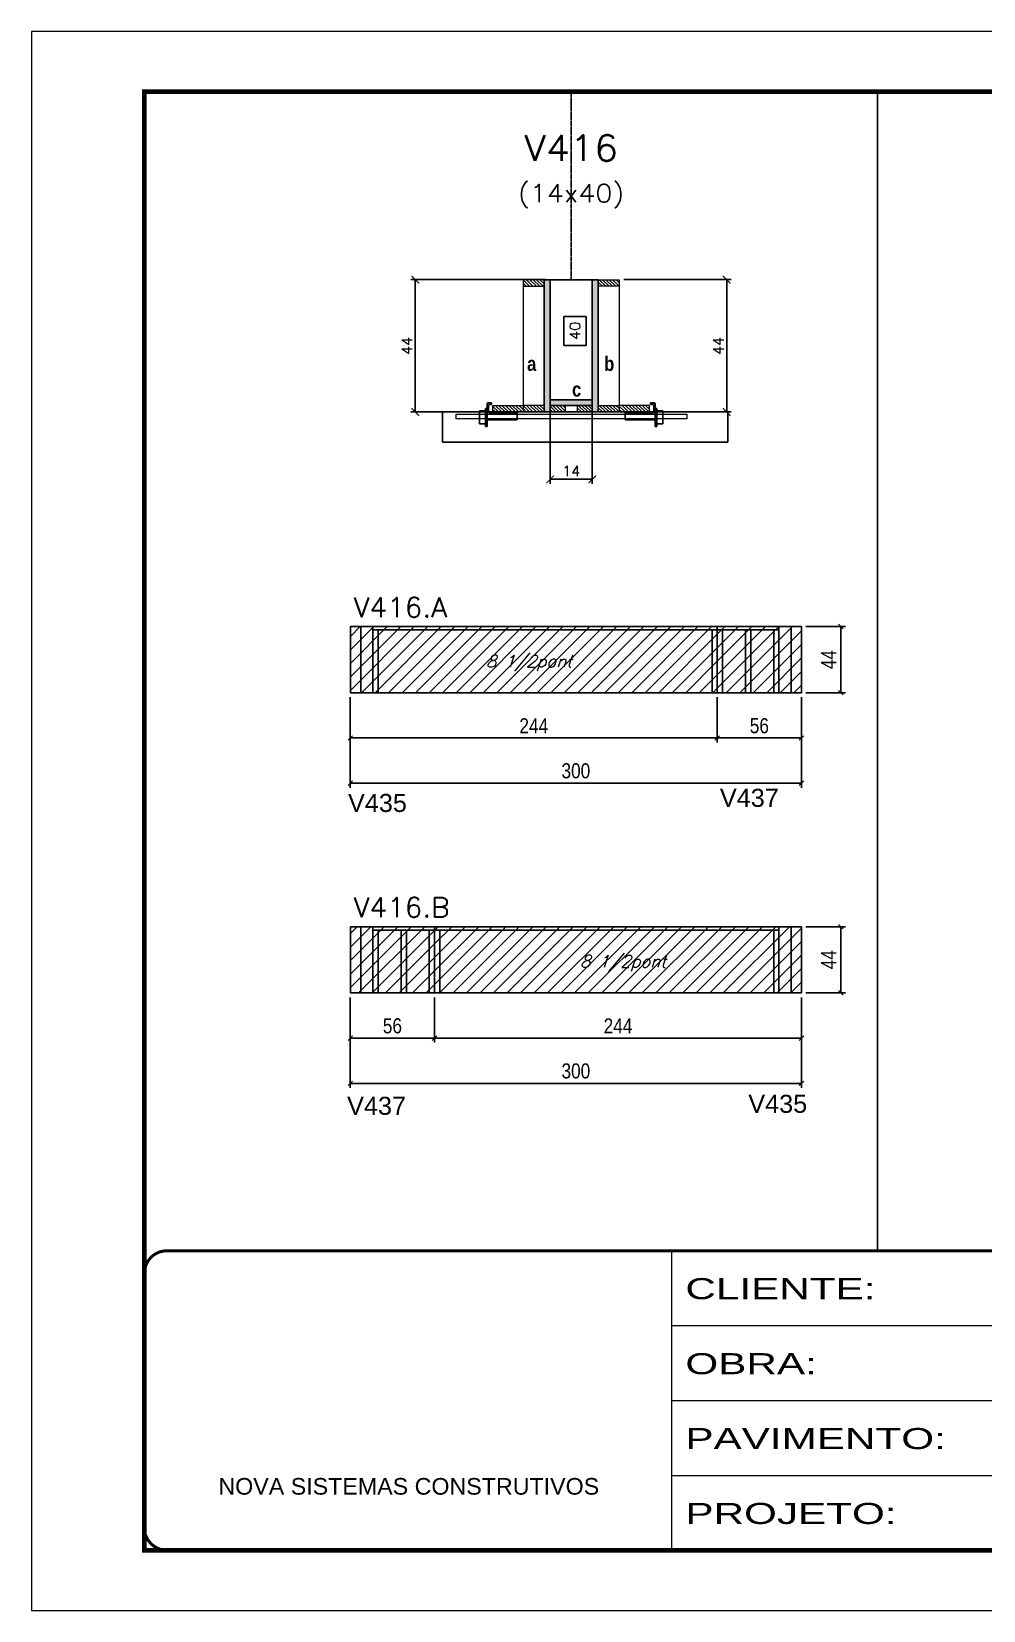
# Model space of a CAD drawing. Extents: x 137137 to 143418, y 10464 to 34486.
# Drawn here: x 138722 to 139355, y 24247 to 25297 of the extents above; entities that cross this region are included whole.
import ezdxf
from ezdxf.enums import TextEntityAlignment as Align

# ---------------------------------------------------------------- set-up
doc = ezdxf.new("R2010")
doc.units = 0
for name, pattern in [('CONTINUO', [0]), ('DASHED', [0.75, 0.5, -0.25]), ('HIDDEN', [0.375, 0.25, -0.125])]:
    doc.linetypes.add(name, pattern=pattern)
for name, color, linetype in [('5', 5, 'Continuous'), ('barrote', 251, 'Continuous'), ('COTA', 241, 'Continuous'), ('Cota Seção (2x)', 4, 'Continuous'), ('detalhes', 4, 'Continuous'), ('Painéis', 200, 'Continuous'), ('presilha', 1, 'Continuous'), ('Reaproveitamento', 251, 'Continuous'), ('SARR_2.2x7', 40, 'Continuous'), ('SARR_3.5x7', 81, 'Continuous'), ('texto', 7, 'Continuous'), ('Texto de Titulo', 7, 'Continuous'), ('Texto Qtd Sarr', 242, 'Continuous')]:
    doc.layers.add(name, color=color, linetype=linetype)
for name, color, linetype, lineweight in [('CONCRETO', 251, 'Continuous', 25), ('Folhas', 255, 'Continuous', 9), ('Hachura', 251, 'Continuous', 9), ('Madeira', 126, 'Continuous', 18), ('SARRAFO DE PRESSAO', 251, 'DASHED', 9), ('SCO-___-LAJ', 2, 'Continuous', 0), ('Texto Seção', 7, 'Continuous', 15)]:
    doc.layers.add(name, color=color, linetype=linetype, lineweight=lineweight)
doc.styles.add('ARIAL', font='arial.ttf')
doc.styles.add('COTA TECNICA', font='techl___.ttf', dxfattribs={"height": 10})
doc.styles.add('REGUA-120', font='ROMANS.shx', dxfattribs={"height": 15})
doc.styles.add('Romans', font='romans.shx')
doc.styles.get("Standard").update_dxf_attribs({"font": 'arial.ttf'})
doc.styles.add('TECNICA', font='techb___.ttf', dxfattribs={"height": 10})
doc.styles.add('Tecnologia', font='')
doc.styles.get('Tecnologia').set_extended_font_data('Forgotten Futurist')
doc.dimstyles.new('Cota Seção (2x)', dxfattribs={"dimtxt": 7, "dimasz": 5, "dimexe": 3, "dimexo": 3, "dimgap": 2, "dimtad": 3, "dimdec": 1, "dimlfac": 0.5, "dimzin": 12, "dimdsep": 46, "dimtxsty": 'Romans', "dimblk": 'ARCHTICK', "dimcen": 0, "dimclrd": 4, "dimclre": 4, "dimclrt": 1, "dimadec": 1, "dimazin": 3, "dimtfac": 1, "dimtdec": 1, "dimtmove": 0, "dimatfit": 3, "dimldrblk": 'OBLIQUE', "dimfxl": 1, "dimtolj": 1, "dimtzin": 12, "dimarcsym": 0})
doc.dimstyles.new('Cota Seção interna', dxfattribs={"dimtxt": 7, "dimasz": 6, "dimexe": 0.18, "dimexo": 2, "dimgap": -4, "dimtad": 3, "dimdec": 1, "dimlfac": 0.5, "dimzin": 12, "dimdsep": 46, "dimtxsty": 'Romans', "dimblk": 'ARCHTICK', "dimcen": 0.09, "dimse1": 1, "dimse2": 1, "dimsd1": 1, "dimsd2": 1, "dimclrd": 180, "dimclre": 5, "dimclrt": 1, "dimadec": 0, "dimazin": 3, "dimtfac": 1, "dimtdec": 1, "dimtofl": 0, "dimtmove": 0, "dimatfit": 3, "dimldrblk": 'ARCHTICK', "dimfxl": 1, "dimtolj": 1, "dimtzin": 0, "dimarcsym": 0})
doc.dimstyles.new('PAINEL', dxfattribs={"dimtxt": 10, "dimasz": 3, "dimexe": 3, "dimexo": 3, "dimgap": 3, "dimtad": 1, "dimdec": 1, "dimzin": 12, "dimdsep": 46, "dimtxsty": 'COTA TECNICA', "dimblk1": 'OBLIQUE', "dimblk2": 'OBLIQUE', "dimsah": 1, "dimcen": 0.9, "dimclrd": 4, "dimclre": 4, "dimclrt": 240, "dimadec": 1, "dimazin": 3, "dimtfac": 1, "dimtdec": 1, "dimtmove": 0, "dimatfit": 3, "dimfxl": 1, "dimtolj": 1, "dimtzin": 12, "dimarcsym": 0})
pattern_1 = [(315, (162013.6839, 16814.5315), (1.12253202, 1.12253202), [])]
pattern_2 = [(315, (162023.6839, 16814.5315), (1.12253202, 1.12253202), [])]
pattern_3 = [(45, (1585, -6891.4506), (-4.49012806, 4.49012806), [])]

# ---------------------------------------------------------------- blocks, each defined once
blk = doc.blocks.new('9999999999')
at = {"color": 30, "linetype": 'CONTINUO'}
for p, q in [((98564.6, 34230.2), (98564.6, 34429.4)), ((98564.6, 34379.6), (99584, 34379.6)), ((98564.6, 34329.8), (99488, 34329.8)), ((98564.6, 34280), (99488, 34280))]:
    blk.add_line(p, q, dxfattribs=at)
at = {"color": 30, "linetype": 'CONTINUO', "const_width": 2}
blk.add_lwpolyline([(99584, 34230.2), (99584, 34414.4, 0.414214), (99569, 34429.4), (98229, 34429.4, 0.414214), (98214, 34414.4), (98214, 34245.2, 0.414214), (98229, 34230.2), (99584, 34230.2)], format="xyb", dxfattribs=at)
at = {"layer": 'Folhas'}
blk.add_lwpolyline([(98139, 34190.2), (99624, 34190.2), (99624, 35240.2), (98139, 35240.2)], close=True, dxfattribs=at)
at = {"layer": 'Folhas', "color": 30, "const_width": 3}
blk.add_lwpolyline([(98214, 34230.2), (99584, 34230.2), (99584, 35200.2), (98214, 35200.2)], close=True, dxfattribs=at)
at = {"color": 7, "linetype": 'Continuous', "ltscale": 5, "style": 'ARIAL'}
blk.add_text('NOVA SISTEMAS CONSTRUTIVOS', height=11.059, dxfattribs=at).set_placement((98263.2, 34267.2))
at = {"layer": 'Folhas', "color": 7, "style": 'Tecnologia', "width": 1.5}
for s, p in [('CLIENTE:', (98573.7, 34397.2)), ('OBRA:', (98573.7, 34347.3)), ('PAVIMENTO:', (98573.7, 34297.5)), ('PROJETO:', (98573.7, 34247.7))]:
    blk.add_text(s, height=14, dxfattribs=at).set_placement(p)
blk = doc.blocks.new('_Oblique')
at = {"color": 0, "linetype": 'ByBlock', "lineweight": -2}
blk.add_line((-0.5, -0.5), (0.5, 0.5), dxfattribs=at)
blk = doc.blocks.new('*D804')
at = {"layer": 'COTA', "color": 4, "linetype": 'ByBlock', "lineweight": -2, "transparency": 16777216}
for p, q in [((138934.2, 24854.5), (138934.2, 24794.3)), ((139234.2, 24854.5), (139234.2, 24794.3)), ((138934.2, 24797.3), (139234.2, 24797.3))]:
    blk.add_line(p, q, dxfattribs=at)
at = {"layer": 'Defpoints', "color": 0, "linetype": 'ByBlock', "transparency": 16777216}
for p in [(138934.2, 24857.5), (139234.2, 24857.5), (139234.2, 24797.3)]:
    blk.add_point(p, dxfattribs=at)
at = {"layer": 'COTA', "color": 4, "linetype": 'ByBlock', "lineweight": -2, "transparency": 16777216, "xscale": 3, "yscale": 3, "zscale": 3, "rotation": 180}
blk.add_blockref('_Oblique', (138934.2, 24797.3), dxfattribs=at)
at = {"layer": 'COTA', "color": 4, "linetype": 'ByBlock', "lineweight": -2, "transparency": 16777216, "xscale": 3, "yscale": 3, "zscale": 3}
blk.add_blockref('_Oblique', (139234.2, 24797.3), dxfattribs=at)
at = {"layer": 'COTA', "color": 240, "linetype": 'ByBlock', "transparency": 16777216, "insert": (139084.2, 24805.5), "char_height": 10, "attachment_point": 5, "style": 'COTA TECNICA'}
blk.add_mtext('\\A1;300', dxfattribs=at)
blk = doc.blocks.new('*D805')
at = {"layer": 'COTA', "color": 4, "linetype": 'ByBlock', "lineweight": -2, "transparency": 16777216}
for p, q in [((138934.2, 24854.5), (138934.2, 24824.4)), ((139178.2, 24854.5), (139178.2, 24824.4)), ((138934.2, 24827.4), (139178.2, 24827.4))]:
    blk.add_line(p, q, dxfattribs=at)
at = {"layer": 'Defpoints', "color": 0, "linetype": 'ByBlock', "transparency": 16777216}
for p in [(138934.2, 24857.5), (139178.2, 24857.5), (139178.2, 24827.4)]:
    blk.add_point(p, dxfattribs=at)
at = {"layer": 'COTA', "color": 4, "linetype": 'ByBlock', "lineweight": -2, "transparency": 16777216, "xscale": 3, "yscale": 3, "zscale": 3, "rotation": 180}
blk.add_blockref('_Oblique', (138934.2, 24827.4), dxfattribs=at)
at = {"layer": 'COTA', "color": 4, "linetype": 'ByBlock', "lineweight": -2, "transparency": 16777216, "xscale": 3, "yscale": 3, "zscale": 3}
blk.add_blockref('_Oblique', (139178.2, 24827.4), dxfattribs=at)
at = {"layer": 'COTA', "color": 240, "linetype": 'ByBlock', "transparency": 16777216, "insert": (139056.2, 24835.5), "char_height": 10, "attachment_point": 5, "style": 'COTA TECNICA'}
blk.add_mtext('\\A1;244', dxfattribs=at)
blk = doc.blocks.new('*D806')
at = {"layer": 'COTA', "color": 4, "linetype": 'ByBlock', "lineweight": -2, "transparency": 16777216}
for p, q in [((139178.2, 24854.5), (139178.2, 24824.4)), ((139234.2, 24854.5), (139234.2, 24824.4)), ((139234.2, 24827.4), (139178.2, 24827.4))]:
    blk.add_line(p, q, dxfattribs=at)
at = {"layer": 'Defpoints', "color": 0, "linetype": 'ByBlock', "transparency": 16777216}
for p in [(139178.2, 24857.5), (139234.2, 24857.5), (139178.2, 24827.4)]:
    blk.add_point(p, dxfattribs=at)
at = {"layer": 'COTA', "color": 4, "linetype": 'ByBlock', "lineweight": -2, "transparency": 16777216, "xscale": 3, "yscale": 3, "zscale": 3, "rotation": 180}
blk.add_blockref('_Oblique', (139178.2, 24827.4), dxfattribs=at)
at = {"layer": 'COTA', "color": 4, "linetype": 'ByBlock', "lineweight": -2, "transparency": 16777216, "xscale": 3, "yscale": 3, "zscale": 3}
blk.add_blockref('_Oblique', (139234.2, 24827.4), dxfattribs=at)
at = {"layer": 'COTA', "color": 240, "linetype": 'ByBlock', "transparency": 16777216, "insert": (139206.2, 24835.5), "char_height": 10, "attachment_point": 5, "style": 'COTA TECNICA'}
blk.add_mtext('\\A1;56', dxfattribs=at)
blk = doc.blocks.new('*D807')
at = {"layer": 'COTA', "color": 4, "linetype": 'ByBlock', "lineweight": -2, "transparency": 16777216}
for p, q in [((139237.2, 24901.5), (139263.4, 24901.5)), ((139260.4, 24857.5), (139260.4, 24901.5)), ((139237.2, 24857.5), (139263.4, 24857.5))]:
    blk.add_line(p, q, dxfattribs=at)
at = {"layer": 'Defpoints', "color": 0, "linetype": 'ByBlock', "transparency": 16777216}
for p in [(139234.2, 24901.5), (139260.4, 24901.5), (139234.2, 24857.5)]:
    blk.add_point(p, dxfattribs=at)
at = {"layer": 'COTA', "color": 4, "linetype": 'ByBlock', "lineweight": -2, "transparency": 16777216, "xscale": 3, "yscale": 3, "zscale": 3}
for p, rotation in [((139260.4, 24901.5), 90), ((139260.4, 24857.5), 270)]:
    blk.add_blockref('_Oblique', p, dxfattribs=dict(at, rotation=rotation))
at = {"layer": 'COTA', "color": 240, "linetype": 'ByBlock', "transparency": 16777216, "insert": (139252.3, 24879.5), "char_height": 10, "attachment_point": 5, "rotation": 90, "style": 'COTA TECNICA'}
blk.add_mtext('\\A1;44', dxfattribs=at)
blk = doc.blocks.new('*D808')
at = {"layer": 'COTA', "color": 4, "linetype": 'ByBlock', "lineweight": -2, "transparency": 16777216}
for p, q in [((138934.2, 24654.9), (138934.2, 24594.7)), ((139234.2, 24654.9), (139234.2, 24594.7)), ((139234.2, 24597.7), (138934.2, 24597.7))]:
    blk.add_line(p, q, dxfattribs=at)
at = {"layer": 'Defpoints', "color": 0, "linetype": 'ByBlock', "transparency": 16777216}
for p in [(138934.2, 24657.9), (139234.2, 24657.9), (138934.2, 24597.7)]:
    blk.add_point(p, dxfattribs=at)
at = {"layer": 'COTA', "color": 4, "linetype": 'ByBlock', "lineweight": -2, "transparency": 16777216, "xscale": 3, "yscale": 3, "zscale": 3, "rotation": 180}
blk.add_blockref('_Oblique', (138934.2, 24597.7), dxfattribs=at)
at = {"layer": 'COTA', "color": 4, "linetype": 'ByBlock', "lineweight": -2, "transparency": 16777216, "xscale": 3, "yscale": 3, "zscale": 3}
blk.add_blockref('_Oblique', (139234.2, 24597.7), dxfattribs=at)
at = {"layer": 'COTA', "color": 240, "linetype": 'ByBlock', "transparency": 16777216, "insert": (139084.2, 24605.9), "char_height": 10, "attachment_point": 5, "style": 'COTA TECNICA'}
blk.add_mtext('\\A1;300', dxfattribs=at)
blk = doc.blocks.new('*D809')
at = {"layer": 'COTA', "color": 4, "linetype": 'ByBlock', "lineweight": -2, "transparency": 16777216}
for p, q in [((138990.2, 24654.9), (138990.2, 24624.8)), ((139234.2, 24654.9), (139234.2, 24624.8)), ((139234.2, 24627.8), (138990.2, 24627.8))]:
    blk.add_line(p, q, dxfattribs=at)
at = {"layer": 'Defpoints', "color": 0, "linetype": 'ByBlock', "transparency": 16777216}
for p in [(138990.2, 24657.9), (139234.2, 24657.9), (138990.2, 24627.8)]:
    blk.add_point(p, dxfattribs=at)
at = {"layer": 'COTA', "color": 4, "linetype": 'ByBlock', "lineweight": -2, "transparency": 16777216, "xscale": 3, "yscale": 3, "zscale": 3, "rotation": 180}
blk.add_blockref('_Oblique', (138990.2, 24627.8), dxfattribs=at)
at = {"layer": 'COTA', "color": 4, "linetype": 'ByBlock', "lineweight": -2, "transparency": 16777216, "xscale": 3, "yscale": 3, "zscale": 3}
blk.add_blockref('_Oblique', (139234.2, 24627.8), dxfattribs=at)
at = {"layer": 'COTA', "color": 240, "linetype": 'ByBlock', "transparency": 16777216, "insert": (139112.2, 24635.9), "char_height": 10, "attachment_point": 5, "style": 'COTA TECNICA'}
blk.add_mtext('\\A1;244', dxfattribs=at)
blk = doc.blocks.new('*D810')
at = {"layer": 'COTA', "color": 4, "linetype": 'ByBlock', "lineweight": -2, "transparency": 16777216}
for p, q in [((138934.2, 24654.9), (138934.2, 24624.8)), ((138990.2, 24654.9), (138990.2, 24624.8)), ((138934.2, 24627.8), (138990.2, 24627.8))]:
    blk.add_line(p, q, dxfattribs=at)
at = {"layer": 'Defpoints', "color": 0, "linetype": 'ByBlock', "transparency": 16777216}
for p in [(138934.2, 24657.9), (138990.2, 24657.9), (138990.2, 24627.8)]:
    blk.add_point(p, dxfattribs=at)
at = {"layer": 'COTA', "color": 4, "linetype": 'ByBlock', "lineweight": -2, "transparency": 16777216, "xscale": 3, "yscale": 3, "zscale": 3, "rotation": 180}
blk.add_blockref('_Oblique', (138934.2, 24627.8), dxfattribs=at)
at = {"layer": 'COTA', "color": 4, "linetype": 'ByBlock', "lineweight": -2, "transparency": 16777216, "xscale": 3, "yscale": 3, "zscale": 3}
blk.add_blockref('_Oblique', (138990.2, 24627.8), dxfattribs=at)
at = {"layer": 'COTA', "color": 240, "linetype": 'ByBlock', "transparency": 16777216, "insert": (138962.2, 24635.9), "char_height": 10, "attachment_point": 5, "style": 'COTA TECNICA'}
blk.add_mtext('\\A1;56', dxfattribs=at)
blk = doc.blocks.new('*D811')
at = {"layer": 'COTA', "color": 4, "linetype": 'ByBlock', "lineweight": -2, "transparency": 16777216}
for p, q in [((139237.2, 24701.9), (139263.4, 24701.9)), ((139260.4, 24701.9), (139260.4, 24657.9)), ((139237.2, 24657.9), (139263.4, 24657.9))]:
    blk.add_line(p, q, dxfattribs=at)
at = {"layer": 'Defpoints', "color": 0, "linetype": 'ByBlock', "transparency": 16777216}
for p in [(139234.2, 24701.9), (139234.2, 24657.9), (139260.4, 24657.9)]:
    blk.add_point(p, dxfattribs=at)
at = {"layer": 'COTA', "color": 4, "linetype": 'ByBlock', "lineweight": -2, "transparency": 16777216, "xscale": 3, "yscale": 3, "zscale": 3}
for p, rotation in [((139260.4, 24701.9), 90), ((139260.4, 24657.9), 270)]:
    blk.add_blockref('_Oblique', p, dxfattribs=dict(at, rotation=rotation))
at = {"layer": 'COTA', "color": 240, "linetype": 'ByBlock', "transparency": 16777216, "insert": (139252.3, 24679.9), "char_height": 10, "attachment_point": 5, "rotation": 90, "style": 'COTA TECNICA'}
blk.add_mtext('\\A1;44', dxfattribs=at)
blk = doc.blocks.new('_ArchTick')
at = {"color": 0, "linetype": 'ByBlock', "const_width": 0.15}
blk.add_lwpolyline([(-0.5, -0.5), (0.5, 0.5)], dxfattribs=at)
blk = doc.blocks.new('*D812')
at = {"layer": 'COTA', "color": 4, "lineweight": -2, "transparency": 16777216}
for p, q in [((139064.1, 25132.2), (138974.4, 25132.2)), ((138977.4, 25044.2), (138977.4, 25132.2)), ((139026.1, 25044.2), (138974.4, 25044.2))]:
    blk.add_line(p, q, dxfattribs=at)
at = {"layer": 'Defpoints', "color": 0, "transparency": 16777216}
for p in [(138977.4, 25132.2), (139067.1, 25132.2), (139029.1, 25044.2)]:
    blk.add_point(p, dxfattribs=at)
at = {"layer": 'COTA', "color": 4, "lineweight": -2, "transparency": 16777216, "xscale": 5, "yscale": 5, "zscale": 5}
for p, rotation in [((138977.4, 25132.2), 90), ((138977.4, 25044.2), 270)]:
    blk.add_blockref('_ArchTick', p, dxfattribs=dict(at, rotation=rotation))
at = {"layer": 'COTA', "color": 1, "transparency": 16777216, "insert": (138971.9, 25088.2), "char_height": 7, "attachment_point": 5, "rotation": 90, "style": 'Romans'}
blk.add_mtext('\\A1;44', dxfattribs=at)
blk = doc.blocks.new('*D813')
at = {"layer": 'COTA', "color": 4, "lineweight": -2, "transparency": 16777216}
for p, q in [((139116.1, 25132.2), (139187.5, 25132.2)), ((139184.5, 25044.2), (139184.5, 25132.2)), ((139136.1, 25044.2), (139187.5, 25044.2))]:
    blk.add_line(p, q, dxfattribs=at)
at = {"layer": 'Defpoints', "color": 0, "transparency": 16777216}
for p in [(139113.1, 25132.2), (139184.5, 25132.2), (139133.1, 25044.2)]:
    blk.add_point(p, dxfattribs=at)
at = {"layer": 'COTA', "color": 4, "lineweight": -2, "transparency": 16777216, "xscale": 5, "yscale": 5, "zscale": 5}
for p, rotation in [((139184.5, 25132.2), 90), ((139184.5, 25044.2), 270)]:
    blk.add_blockref('_ArchTick', p, dxfattribs=dict(at, rotation=rotation))
at = {"layer": 'COTA', "color": 1, "transparency": 16777216, "insert": (139179, 25088.2), "char_height": 7, "attachment_point": 5, "rotation": 90, "style": 'Romans'}
blk.add_mtext('\\A1;44', dxfattribs=at)
blk = doc.blocks.new('*D814')
at = {"layer": 'Cota Seção (2x)', "color": 180, "lineweight": -2, "transparency": 16777216}
for p, q in [((139091.1, 25107.8), (139076.1, 25107.8)), ((139076.1, 25107.8), (139076.1, 25088.5)), ((139091.1, 25088.5), (139091.1, 25107.8)), ((139076.1, 25088.5), (139091.1, 25088.5))]:
    blk.add_line(p, q, dxfattribs=at)
at = {"layer": 'Defpoints', "color": 0, "transparency": 16777216}
for p in [(139095.1, 25132.2), (139095.1, 25132.2), (139095.1, 25052.2)]:
    blk.add_point(p, dxfattribs=at)
at = {"layer": 'Cota Seção (2x)', "color": 1, "transparency": 16777216, "insert": (139083.6, 25098.2), "char_height": 7, "attachment_point": 5, "rotation": 90, "style": 'Romans'}
blk.add_mtext('\\A1;40', dxfattribs=at)
blk = doc.blocks.new('titulo1')
at = {"layer": 'Defpoints', "color": 252, "linetype": 'HIDDEN', "ltscale": 2}
blk.add_line((0, 0), (0, 125), dxfattribs=at)
at = {"layer": 'Defpoints', "style": 'Romans', "oblique": 15}
blk.add_attdef('FOLHA', text='', height=10, dxfattribs=at).set_placement((0, 15.6), align=Align.MIDDLE_CENTER)
at = {"layer": 'Texto Qtd Sarr', "color": 3, "style": 'Romans', "oblique": 15}
for tag, height, p in [('TITULO', 17, (0, 71.4)), ('SEÇÃO', 12, (0, 41.5))]:
    blk.add_attdef(tag, text='', height=height, dxfattribs=at).set_placement(p, align=Align.MIDDLE_CENTER)
blk = doc.blocks.new('PRESILHA METÁLICA 1')
at = {"layer": 'presilha'}
for p, q in [((7.5, 10.6), (7.5, 19.9)), ((12, 21), (8.6, 21)), ((9, 11.6), (9, 18.9)), ((12, 19.5), (9.6, 19.5)), ((12, 21), (12, 19.5)), ((0, 13), (6, 13)), ((0, 13), (0, 0)), ((6, 0), (0, 0)), ((6, 15.5), (7.5, 15.5)), ((6, -2.5), (6, 15.5)), ((6, 13), (6, 0)), ((7.5, 15.5), (7.5, -2.5)), ((37.5, 4.1), (7.5, 4.1)), ((37.5, 11), (9.6, 11)), ((37.5, 11), (37.5, 4.1)), ((7.5, -2.5), (6, -2.5))]:
    blk.add_line(p, q, dxfattribs=at)
for centre, radius, start, end in [((8.6, 19.9), 1.14, 90, 180), ((9.6, 18.9), 0.57, 90, 180), ((9.6, 11.6), 0.57, 180, 270)]:
    blk.add_arc(centre, radius, start, end, dxfattribs=at)
blk = doc.blocks.new('*D815')
at = {"layer": 'COTA', "color": 4, "lineweight": -2, "transparency": 16777216}
for p, q in [((139067.1, 25045.6), (139067.1, 24996.4)), ((139095.1, 25045.6), (139095.1, 24996.4)), ((139067.1, 24999.4), (139095.1, 24999.4))]:
    blk.add_line(p, q, dxfattribs=at)
at = {"layer": 'Defpoints', "color": 0, "transparency": 16777216}
for p in [(139067.1, 25048.6), (139095.1, 25048.6), (139095.1, 24999.4)]:
    blk.add_point(p, dxfattribs=at)
at = {"layer": 'COTA', "color": 4, "lineweight": -2, "transparency": 16777216, "xscale": 5, "yscale": 5, "zscale": 5, "rotation": 180}
blk.add_blockref('_ArchTick', (139067.1, 24999.4), dxfattribs=at)
at = {"layer": 'COTA', "color": 4, "lineweight": -2, "transparency": 16777216, "xscale": 5, "yscale": 5, "zscale": 5}
blk.add_blockref('_ArchTick', (139095.1, 24999.4), dxfattribs=at)
at = {"layer": 'COTA', "color": 1, "transparency": 16777216, "insert": (139081.1, 25004.9), "char_height": 7, "attachment_point": 5, "style": 'Romans'}
blk.add_mtext('\\A1;14', dxfattribs=at)

msp = doc.modelspace()

# ---------------------------------------------------------------- hatches: boundary and pattern name
at = {"layer": 'Hachura'}
h = msp.add_hatch(dxfattribs=at)
h.set_pattern_fill('ANSI31', color=256, scale=0.5, angle=270, style=0)
h.set_pattern_definition([(315, (162023.6839, 16824.5315), (1.12253202, 1.12253202), [])])
h.paths.add_polyline_path([(139063.06, 25127.78), (139063.06, 25132.18), (139049.06, 25132.18), (139049.06, 25127.78)])
h = msp.add_hatch(color=256, dxfattribs=at)
h.dxf.hatch_style = 1
h.paths.add_polyline_path([(139063.06, 25132.18), (139067.06, 25132.18), (139067.06, 25044.18), (139063.06, 25044.18)])
h = msp.add_hatch(color=256, dxfattribs=at)
h.dxf.hatch_style = 1
h.paths.add_polyline_path([(139099.05, 25132.18), (139095.05, 25132.18), (139095.06, 25044.18), (139099.06, 25044.18)])
h = msp.add_hatch(dxfattribs=at)
h.set_pattern_fill('ANSI31', color=256, scale=0.5, angle=270, style=0)
h.set_pattern_definition([(315, (162013.6935, 16824.5315), (1.12253202, 1.12253202), [])])
h.paths.add_polyline_path([(139099.05, 25127.78), (139099.05, 25132.18), (139113.05, 25132.18), (139113.05, 25127.78)])
h = msp.add_hatch(dxfattribs=at)
h.set_pattern_fill('ANSI31', color=256, scale=0.5, angle=270, style=0)
h.set_pattern_definition(pattern_2)
h.paths.add_polyline_path([(139029.06, 25044.18), (139029.06, 25048.58), (139049.06, 25048.58), (139049.06, 25044.18)])
h = msp.add_hatch(dxfattribs=at)
h.set_pattern_fill('ANSI31', color=256, scale=0.5, angle=270, style=0)
h.set_pattern_definition([(315, (162023.6839, 16740.9315), (1.12253202, 1.12253202), [])])
h.paths.add_polyline_path([(139063.06, 25044.18), (139063.06, 25048.58), (139049.06, 25048.58), (139049.06, 25044.18)])
h = msp.add_hatch(color=256, dxfattribs=at)
h.dxf.hatch_style = 1
h.paths.add_polyline_path([(139067.06, 25048.58), (139067.06, 25052.18), (139095.06, 25052.18), (139095.06, 25048.58)])
h = msp.add_hatch(dxfattribs=at)
h.set_pattern_fill('ANSI31', color=256, scale=0.5, angle=270, style=0)
h.set_pattern_definition(pattern_2)
h.paths.add_polyline_path([(139067.06, 25044.18), (139067.06, 25048.58), (139077.06, 25048.58), (139077.06, 25044.18)])
h = msp.add_hatch(dxfattribs=at)
h.set_pattern_fill('ANSI31', color=256, scale=0.5, angle=270, style=0)
h.set_pattern_definition(pattern_1)
h.paths.add_polyline_path([(139095.06, 25044.18), (139095.06, 25048.58), (139085.06, 25048.58), (139085.06, 25044.18)])
h = msp.add_hatch(dxfattribs=at)
h.set_pattern_fill('ANSI31', color=256, scale=0.5, angle=270, style=0)
h.set_pattern_definition([(315, (162013.6839, 16740.9315), (1.12253202, 1.12253202), [])])
h.paths.add_polyline_path([(139099.06, 25044.18), (139099.06, 25048.58), (139113.06, 25048.58), (139113.06, 25044.18)])
h = msp.add_hatch(dxfattribs=at)
h.set_pattern_fill('ANSI31', color=256, scale=0.5, angle=270, style=0)
h.set_pattern_definition(pattern_1)
h.paths.add_polyline_path([(139133.06, 25044.18), (139133.06, 25048.58), (139113.06, 25048.58), (139113.06, 25044.18)])
at = {"layer": 'Reaproveitamento', "linetype": 'ByBlock'}
h = msp.add_hatch(dxfattribs=at)
h.set_pattern_fill('ANSI31', color=256, scale=2)
h.set_pattern_definition(pattern_3)
h.paths.add_polyline_path([(139178.25, 24857.48), (139178.25, 24901.48), (138934.25, 24901.48), (138934.25, 24857.48)])
h.paths.add_polyline_path([(139016.59, 24869.13), (139084.21, 24869.13), (139089.71, 24885.1), (139022.09, 24885.1)], flags=24)
h = msp.add_hatch(dxfattribs=at)
h.set_pattern_fill('ANSI31', color=256, scale=2)
h.set_pattern_definition(pattern_3)
h.paths.add_polyline_path([(139234.25, 24857.48), (139234.25, 24901.48), (139178.25, 24901.48), (139178.25, 24857.48)])
h = msp.add_hatch(dxfattribs=at)
h.set_pattern_fill('ANSI31', color=256, scale=2)
h.set_pattern_definition(pattern_3)
h.paths.add_polyline_path([(138990.25, 24657.88), (138990.25, 24701.88), (138934.25, 24701.88), (138934.25, 24657.88)])
h = msp.add_hatch(dxfattribs=at)
h.set_pattern_fill('ANSI31', color=256, scale=2)
h.set_pattern_definition(pattern_3)
h.paths.add_polyline_path([(139234.25, 24657.88), (139234.25, 24701.88), (138990.25, 24701.88), (138990.25, 24657.88)])
h.paths.add_polyline_path([(139079.17, 24669.53), (139146.79, 24669.53), (139152.29, 24685.51), (139084.67, 24685.51)], flags=24)

# ---------------------------------------------------------------- linework, layer by layer
at = {"layer": 'barrote'}
msp.add_lwpolyline([(138995.61, 25024.18), (139185.19, 25024.18), (139185.19, 25044.18), (138995.61, 25044.18)], close=True, dxfattribs=at)
at = {"layer": 'CONCRETO'}
msp.add_lwpolyline([(139067.06, 25132.18), (139067.06, 25132.18), (139067.06, 25132.18), (139067.06, 25132.18), (139095.06, 25132.18), (139095.06, 25132.18), (139095.06, 25132.18), (139095.06, 25052.18), (139067.06, 25052.18), (139067.06, 25132.18)], close=True, dxfattribs=at)
at = {"layer": 'COTA', "linetype": 'ByBlock'}
msp.add_line((139284.66, 25257.18), (139284.66, 24486.42), dxfattribs=at)
at = {"layer": 'Madeira'}
for points in [[(139063.06, 25127.78), (139063.06, 25132.18), (139049.06, 25132.18), (139049.06, 25127.78)], [(139063.06, 25132.18), (139049.06, 25132.18), (139049.06, 25044.18), (139063.06, 25044.18)], [(139099.05, 25127.78), (139099.05, 25132.18), (139113.05, 25132.18), (139113.05, 25127.78)], [(139099.05, 25132.18), (139113.05, 25132.18), (139113.06, 25044.18), (139099.06, 25044.18)], [(139029.06, 25044.18), (139029.06, 25048.58), (139049.06, 25048.58), (139049.06, 25044.18)], [(139063.06, 25044.18), (139063.06, 25048.58), (139049.06, 25048.58), (139049.06, 25044.18)], [(139067.06, 25044.18), (139067.06, 25048.58), (139077.06, 25048.58), (139077.06, 25044.18)], [(139095.06, 25044.18), (139095.06, 25048.58), (139085.06, 25048.58), (139085.06, 25044.18)], [(139099.06, 25044.18), (139099.06, 25048.58), (139113.06, 25048.58), (139113.06, 25044.18)], [(139133.06, 25044.18), (139133.06, 25048.58), (139113.06, 25048.58), (139113.06, 25044.18)]]:
    msp.add_lwpolyline(points, close=True, dxfattribs=at)
at = {"layer": 'Painéis', "linetype": 'ByBlock'}
for p, q in [((138934.25, 24901.48), (138934.25, 24857.48)), ((139234.25, 24901.48), (138934.25, 24901.48)), ((139178.25, 24901.48), (139178.25, 24857.48)), ((139234.25, 24857.48), (139234.25, 24901.48)), ((138934.25, 24857.48), (139234.25, 24857.48)), ((138934.25, 24657.88), (138934.25, 24701.88)), ((138934.25, 24701.88), (139234.25, 24701.88)), ((138990.25, 24701.88), (138990.25, 24657.88)), ((139234.25, 24701.88), (139234.25, 24657.88)), ((139234.25, 24657.88), (138934.25, 24657.88))]:
    msp.add_line(p, q, dxfattribs=at)
at = {"layer": 'Painéis'}
for points in [[(139063.06, 25132.18), (139067.06, 25132.18), (139067.06, 25044.18), (139063.06, 25044.18)], [(139099.05, 25132.18), (139095.05, 25132.18), (139095.06, 25044.18), (139099.06, 25044.18)], [(139067.06, 25048.58), (139067.06, 25052.18), (139095.06, 25052.18), (139095.06, 25048.58)]]:
    msp.add_lwpolyline(points, close=True, dxfattribs=at)
at = {"layer": 'SARR_2.2x7', "linetype": 'Continuous'}
for p, q in [((138941.25, 24901.48), (138941.25, 24857.48)), ((139178.25, 24899.28), (138949.25, 24899.28)), ((139219.25, 24899.28), (139178.25, 24899.28)), ((139227.25, 24901.48), (139227.25, 24857.48)), ((138941.25, 24701.88), (138941.25, 24657.88)), ((138949.25, 24699.68), (138990.25, 24699.68)), ((138990.25, 24699.68), (139219.25, 24699.68)), ((139227.25, 24701.88), (139227.25, 24657.88))]:
    msp.add_line(p, q, dxfattribs=at)
at = {"layer": 'SARR_3.5x7'}
for p, q in [((138949.25, 24901.48), (138949.25, 24857.48)), ((138952.75, 24899.28), (138952.75, 24857.48)), ((139174.75, 24899.28), (139174.75, 24857.48)), ((139181.75, 24899.28), (139181.75, 24857.48)), ((139197, 24899.28), (139197, 24857.48)), ((139200.5, 24899.28), (139200.5, 24857.48)), ((139215.75, 24899.28), (139215.75, 24857.48)), ((139219.25, 24901.48), (139219.25, 24857.48)), ((138949.25, 24701.88), (138949.25, 24657.88)), ((138952.75, 24699.68), (138952.75, 24657.88)), ((138968, 24699.68), (138968, 24657.88)), ((138971.5, 24699.68), (138971.5, 24657.88)), ((138986.75, 24699.68), (138986.75, 24657.88)), ((138993.75, 24699.68), (138993.75, 24657.88)), ((139215.75, 24699.68), (139215.75, 24657.88)), ((139219.25, 24701.88), (139219.25, 24657.88))]:
    msp.add_line(p, q, dxfattribs=at)
at = {"layer": 'SCO-___-LAJ', "color": 1}
msp.add_lwpolyline([(139004.61, 25042.84), (139157.88, 25042.84), (139157.88, 25039.64), (139004.61, 25039.64)], close=True, dxfattribs=at)

# ---------------------------------------------------------------- block references
at = {"layer": 'presilha', "yscale": 0.6666666666666666, "zscale": 0.6666666666666666}
for p, xscale in [((139020.2, 25036.21), 0.6666666666666666), ((139141.93, 25036.21), -0.6666666666666666)]:
    msp.add_blockref('PRESILHA METÁLICA 1', p, dxfattribs=dict(at, xscale=xscale))
at = {"layer": 'SARRAFO DE PRESSAO', "color": 6, "linetype": 'ByBlock'}
msp.add_blockref('9999999999', (40583.31, -9943.03), dxfattribs=at)
at = {"layer": 'Texto Seção'}
ref = msp.add_blockref('titulo1', (139081.06, 25132.18), dxfattribs=at)
ref.add_attrib('TITULO', 'V416', dxfattribs={"layer": 'Texto de Titulo', "color": 7, "height": 17, "style": 'Romans', "width": 1.1}).set_placement((139081.06, 25219.68), align=Align.MIDDLE_CENTER)
ref.add_attrib('SEÇÃO', '(14x40)', dxfattribs={"layer": 'Texto de Titulo', "color": 7, "height": 12, "style": 'Romans', "width": 1.1}).set_placement((139081.06, 25189.68), align=Align.MIDDLE_CENTER)

# ---------------------------------------------------------------- texts
at = {"layer": '5', "linetype": 'Continuous'}
for s, p in [('V437', (139179.97, 24781.58)), ('V435', (138932.69, 24778.19)), ('V437', (138932.1, 24576.76)), ('V435', (139198.87, 24578.09))]:
    msp.add_text(s, height=12, rotation=0.00004, dxfattribs=at).set_placement(p)
at = {"layer": 'detalhes', "style": 'TECNICA'}
for s, p in [('a', (139051.76, 25071.51)), ('b', (139103, 25071.5)), ('c', (139081.66, 25054.41))]:
    msp.add_text(s, height=9.6, dxfattribs=at).set_placement(p)
at = {"layer": 'texto', "color": 2, "char_height": 8, "attachment_point": 5, "style": 'Romans'}
for insert in [(139052.96, 24877.11), (139115.54, 24677.52)]:
    msp.add_mtext('{\\Q19;\\C256;8 1/2pont}', dxfattribs=dict(at, insert=insert))
at = {"layer": 'Texto Seção', "style": 'REGUA-120', "width": 1.05}
for s, p in [('V416.A', (138936.46, 24907.84)), ('V416.B', (138936.46, 24708.25))]:
    msp.add_text(s, height=13, dxfattribs=at).set_placement(p)

# ---------------------------------------------------------------- dimensions: what is measured, and where the dimension line sits
at = {"layer": 'COTA'}
for base, p1, p2, picture, middle in [((138977.41, 25132.18), (139029.06, 25044.18), (139067.06, 25132.18), '*D812', (138971.91, 25088.18)), ((139184.54, 25132.18), (139133.06, 25044.18), (139113.05, 25132.18), '*D813', (139179.04, 25088.18))]:
    dim = msp.add_linear_dim(base=base, p1=p1, p2=p2, angle=90, dimstyle='Cota Seção (2x)', dxfattribs=at)
    dim.commit()
    dim.dimension.update_dxf_attribs({"geometry": picture, "text_midpoint": middle})
dim = msp.add_linear_dim(base=(139095.06, 24999.45), p1=(139067.06, 25048.58), p2=(139095.06, 25048.58), dimstyle='Cota Seção (2x)', dxfattribs=at)
dim.commit()
dim.dimension.update_dxf_attribs({"geometry": '*D815', "text_midpoint": (139081.06, 25004.95)})
at = {"layer": 'COTA', "linetype": 'ByBlock'}
for p1, p2, distance, picture, middle in [((139234.25, 24857.48), (139234.25, 24901.48), -26.15, '*D807', (139252.33, 24879.48)), ((138934.25, 24857.48), (139234.25, 24857.48), -60.19, '*D804', (139084.25, 24805.5)), ((138934.25, 24857.48), (139178.25, 24857.48), -30.07, '*D805', (139056.25, 24835.48)), ((139234.25, 24857.48), (139178.25, 24857.48), 30.07, '*D806', (139206.25, 24835.52)), ((139234.25, 24701.88), (139234.25, 24657.88), 26.15, '*D811', (139252.33, 24679.88)), ((139234.25, 24657.88), (138934.25, 24657.88), 60.19, '*D808', (139084.25, 24605.91)), ((138934.25, 24657.88), (138990.25, 24657.88), -30.07, '*D810', (138962.25, 24635.92)), ((139234.25, 24657.88), (138990.25, 24657.88), 30.07, '*D809', (139112.25, 24635.88))]:
    dim = msp.add_aligned_dim(p1=p1, p2=p2, distance=distance, dimstyle='PAINEL', dxfattribs=at)
    dim.commit()
    dim.dimension.update_dxf_attribs({"geometry": picture, "text_midpoint": middle})
at = {"layer": 'Cota Seção (2x)'}
dim = msp.add_linear_dim(base=(139095.06, 25132.18), p1=(139095.06, 25052.18), p2=(139095.05, 25132.18), angle=90, dimstyle='Cota Seção interna', dxfattribs=at)
dim.commit()
dim.dimension.update_dxf_attribs({"geometry": '*D814', "text_midpoint": (139095.06, 25098.18), "dimtype": 160})

doc.saveas('drawing.dxf')
